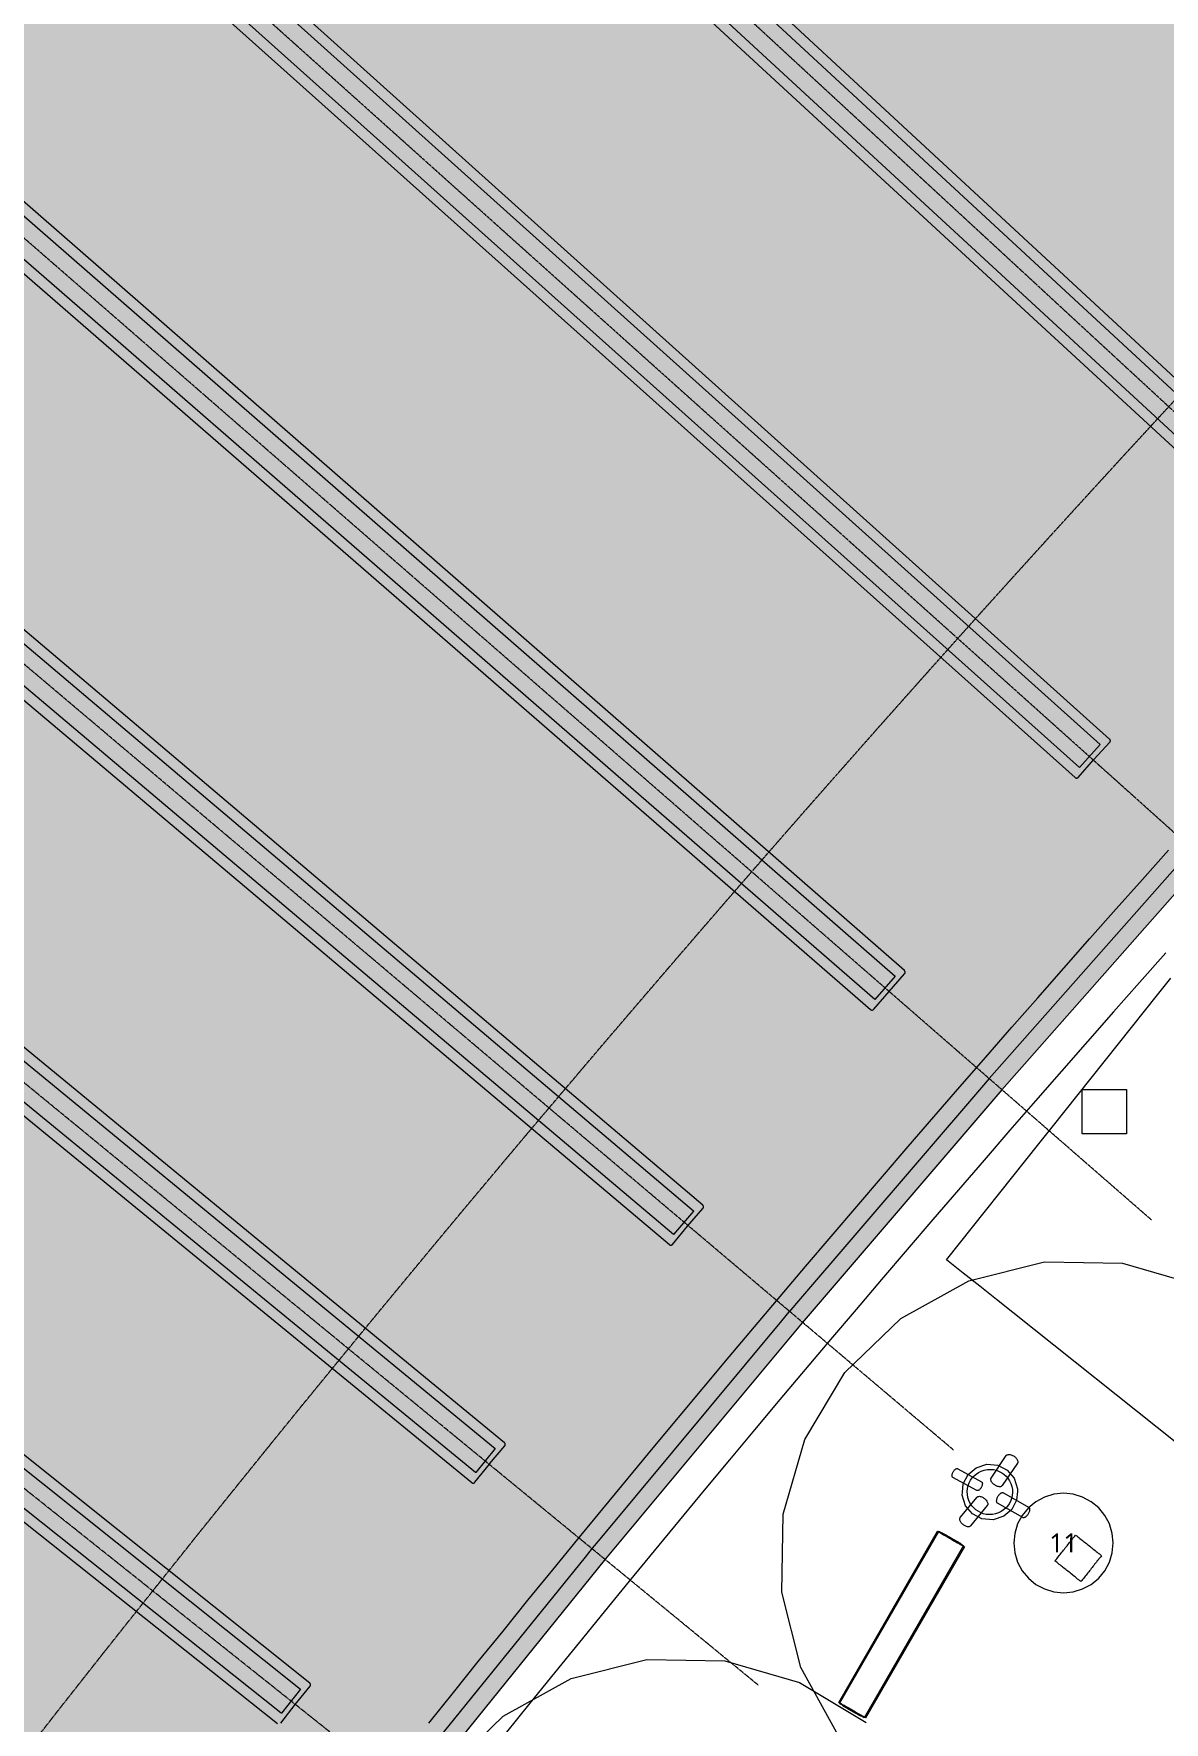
# Model space of a CAD drawing. Header units: millimetres. Extents: x -31757 to 121236, y -27283 to 59400.
# Drawn here: x 50782 to 61016, y 22419 to 37704 of the extents above; entities that cross this region are included whole.
import ezdxf

# ---------------------------------------------------------------- set-up
doc = ezdxf.new("R2010")
doc.units = ezdxf.units.MM
doc.linetypes.add('DASHDOT', pattern=[3.556, 2.54, -0.508, 0, -0.508])
for name, color, linetype, lineweight in [('10_見えがかり', 7, 'Continuous', 13), ('40_通り芯', 1, 'DASHDOT', 9), ('41_通り芯の符号', 1, 'Continuous', 13)]:
    doc.layers.add(name, color=color, linetype=linetype, lineweight=lineweight)
doc.styles.add('JP', font='NotoSansCJKjp-Regular.otf')

msp = doc.modelspace()

# ---------------------------------------------------------------- hatches: boundary and pattern name
at = {"layer": '10_見えがかり'}
msp.add_hatch(color=8, dxfattribs=at).paths.add_polyline_path([(40066, 29151), (40066, 29151), (40327, 28949), (40329, 28948), (40330, 28947), (40332, 28946), (40334, 28946), (40336, 28945), (40338, 28945), (40340, 28945), (40342, 28945), (40344, 28945), (40346, 28946), (40347, 28947), (40349, 28948), (40351, 28949), (40352, 28950), (40354, 28951), (40355, 28953), (40883, 29633), (41480, 30395), (42081, 31154), (42685, 31911), (43293, 32664), (43904, 33415), (44519, 34163), (45137, 34908), (45759, 35650), (46384, 36389), (47013, 37125), (47646, 37858), (48281, 38588), (48921, 39316), (49563, 40040), (50209, 40761), (50859, 41479), (51511, 42194), (52168, 42906), (52827, 43614), (53490, 44320), (54156, 45023), (54826, 45722), (55498, 46418), (56174, 47111), (56854, 47801), (57536, 48488), (58222, 49171), (58911, 49851), (59603, 50528), (60299, 51202), (60375, 51275), (60376, 51276), (60377, 51278), (60378, 51279), (60379, 51281), (60380, 51283), (60381, 51285), (60381, 51287), (60381, 51289), (60381, 51291), (60381, 51293), (60380, 51295), (60380, 51297), (60379, 51298), (60378, 51300), (60377, 51302), (60375, 51303), (60147, 51541), (60146, 51541), (60147, 51541), (60833, 52200), (61524, 52855), (62217, 53507), (62913, 54156), (63612, 54802), (64314, 55445), (65019, 56084), (65020, 56084), (65020, 56084), (65254, 55824), (66795, 54117), (66795, 54117), (75538, 44429), (75538, 44429), (75538, 44428), (75105, 44024), (75105, 44024), (73057, 42143), (73057, 42142), (71041, 40229), (71040, 40228), (69052, 38285), (69052, 38285), (67092, 36313), (67092, 36313), (65161, 34313), (65161, 34312), (63260, 32284), (63260, 32284), (61388, 30228), (61388, 30228), (59547, 28144), (59547, 28144), (57737, 26034), (57737, 26034), (55957, 23898), (55957, 23898), (54209, 21736), (54209, 21735), (52493, 19548), (52493, 19548), (50809, 17336), (50809, 17335), (49158, 15099), (49158, 15099), (47539, 12838), (47539, 12838), (45954, 10554), (45954, 10554), (44402, 8247), (44402, 8246), (42885, 5917), (42885, 5917), (41401, 3566), (41401, 3565), (40434, 2048), (40433, 2047), (40433, 2048), (34030, 4749), (34030, 4749), (26700, 7844), (26699, 7844), (26031, 8157), (26030, 8157), (26026, 8159), (26026, 8160), (26026, 8160), (26672, 9168), (26673, 9169), (28072, 11401), (28073, 11403), (28074, 11405), (28074, 11407), (28075, 11409), (28075, 11411), (28075, 11413), (28075, 11415), (28075, 11417), (28074, 11418), (28073, 11420), (28072, 11422), (28071, 11424), (28070, 11425), (28069, 11427), (28067, 11428), (28066, 11429), (27873, 11548), (27872, 11549), (27872, 11549), (28386, 12376), (28904, 13200), (29426, 14022), (29952, 14842), (30481, 15659), (31015, 16474), (31552, 17286), (32093, 18095), (32638, 18902), (33187, 19707), (33740, 20509), (34296, 21308), (34856, 22104), (35420, 22898), (35988, 23689), (36559, 24478), (37134, 25264), (37713, 26047), (38296, 26827), (38882, 27604), (39472, 28379), (40065, 29151)])

# ---------------------------------------------------------------- linework, layer by layer
for points in [[(62409, 33388), (53840, 41321), (53839, 41322), (53838, 41323), (53839, 41323), (55531, 43129), (55532, 43129), (55532, 43129), (55533, 43128), (64005, 35090)], [(53355, 41229), (53355, 41230), (53557, 41448), (53557, 41448), (53557, 41448), (62322, 33340), (62323, 33340), (62323, 33340), (62323, 33339), (62133, 33134), (62133, 33134), (62133, 33134), (53356, 41229), (53355, 41229), (53355, 41229)], [(53504, 40958), (62092, 33045)], [(51354, 39027), (51354, 39028), (51552, 39248), (51552, 39249), (51553, 39249), (51553, 39248), (60436, 31270), (60436, 31270), (60436, 31269), (60249, 31062), (60249, 31061), (60249, 31062), (51354, 39027), (51354, 39027), (51354, 39027)], [(51506, 38758), (60210, 30971), (60211, 30970), (60213, 30969), (60215, 30968), (60216, 30967), (60218, 30967), (60220, 30966), (60222, 30966), (60224, 30966), (60226, 30966), (60228, 30967), (60230, 30967), (60232, 30968), (60233, 30969), (60235, 30970), (60237, 30972), (60238, 30973), (60379, 31133), (60379, 31133), (60523, 31290), (60524, 31292), (60525, 31294), (60526, 31295), (60527, 31297), (60527, 31299), (60528, 31301), (60528, 31303), (60528, 31305), (60528, 31307), (60527, 31309), (60527, 31311), (60526, 31312), (60525, 31314), (60524, 31316), (60523, 31317), (60521, 31319), (51837, 39126)], [(49385, 36796), (49385, 36797), (49580, 37020), (49580, 37021), (49581, 37020), (49581, 37020), (58579, 29173), (58579, 29173), (58580, 29172), (58580, 29172), (58396, 28961), (58396, 28961), (58396, 28961), (58395, 28962), (56211, 30861), (49386, 36795), (49385, 36796), (49385, 36796)], [(49541, 36529), (58358, 28871), (58359, 28869), (58361, 28868), (58363, 28867), (58364, 28867), (58366, 28866), (58368, 28866), (58370, 28866), (58372, 28866), (58374, 28866), (58376, 28866), (58378, 28867), (58380, 28868), (58382, 28869), (58383, 28870), (58385, 28871), (58386, 28873), (58525, 29034), (58525, 29034), (58666, 29194), (58667, 29196), (58668, 29197), (58669, 29199), (58670, 29201), (58670, 29203), (58671, 29205), (58671, 29207), (58671, 29209), (58671, 29211), (58670, 29213), (58670, 29215), (58669, 29216), (58668, 29218), (58667, 29220), (58666, 29221), (58664, 29223), (49867, 36902)], [(47449, 34536), (47449, 34537), (47641, 34763), (47641, 34764), (47641, 34763), (56754, 27049), (56754, 27048), (56754, 27048), (56754, 27047), (56574, 26834), (56574, 26834), (56573, 26834), (56573, 26835), (52909, 29928), (47450, 34536), (47449, 34536), (47449, 34536)], [(47609, 34271), (56537, 26743), (56538, 26742), (56540, 26741), (56542, 26740), (56544, 26739), (56545, 26739), (56547, 26738), (56549, 26738), (56551, 26738), (56553, 26739), (56555, 26739), (56557, 26740), (56559, 26741), (56561, 26742), (56562, 26743), (56564, 26744), (56565, 26745), (56701, 26909), (56701, 26909), (56840, 27071), (56841, 27073), (56842, 27074), (56843, 27076), (56844, 27078), (56845, 27080), (56845, 27082), (56845, 27084), (56845, 27086), (56845, 27088), (56844, 27090), (56844, 27091), (56843, 27093), (56842, 27095), (56841, 27097), (56839, 27098), (56838, 27099), (47929, 34650)], [(45546, 32249), (45546, 32249), (45735, 32478), (45735, 32479), (45735, 32478), (45736, 32478), (54960, 24897), (54960, 24897), (54960, 24897), (54783, 24681), (54783, 24680), (54782, 24681), (45547, 32248), (45546, 32248), (45546, 32249)], [(45710, 31986), (54747, 24589), (54749, 24588), (54750, 24587), (54752, 24586), (54754, 24585), (54756, 24585), (54758, 24584), (54760, 24584), (54762, 24584), (54764, 24585), (54766, 24585), (54767, 24586), (54769, 24587), (54771, 24588), (54772, 24589), (54774, 24590), (54775, 24592), (54909, 24757), (54909, 24758), (55046, 24921), (55047, 24923), (55048, 24925), (55049, 24926), (55049, 24928), (55050, 24930), (55050, 24932), (55050, 24934), (55050, 24936), (55050, 24938), (55050, 24940), (55049, 24942), (55048, 24944), (55047, 24945), (55046, 24947), (55045, 24948), (55043, 24950), (46024, 32369)], [(54358, 22411), (54582, 22690), (54806, 22968), (55031, 23245), (55256, 23523), (55482, 23800), (55708, 24076), (55935, 24352), (56163, 24628), (56390, 24903), (56619, 25178), (56848, 25452), (57077, 25726), (57307, 25999), (57538, 26272), (57769, 26545), (58000, 26817), (58232, 27089), (58465, 27360), (58698, 27631), (58931, 27901), (59165, 28171), (59400, 28441), (59635, 28710), (59871, 28978), (60107, 29246), (60343, 29514), (60580, 29782), (60818, 30048), (61056, 30315)], [(43677, 29933), (43677, 29933), (43862, 30165), (43862, 30166), (43863, 30166), (43863, 30165), (53197, 22720), (53198, 22720), (53197, 22720), (53024, 22501), (53023, 22501), (53023, 22501), (43678, 29932), (43677, 29933), (43677, 29933)], [(61205, 30252), (59501, 28325), (59431, 28246), (59430, 28246), (59363, 28166), (57688, 26214), (57619, 26134), (57618, 26134), (57552, 26053), (55906, 24076), (55838, 23996), (55837, 23996), (55773, 23914), (54154, 21912)], [(61388, 30228), (59547, 28144), (59547, 28144), (57737, 26034), (57737, 26034), (55957, 23898), (55957, 23898), (54209, 21736)], [(53017, 22412), (53149, 22580), (53149, 22580), (53283, 22746), (53284, 22747), (53285, 22749), (53286, 22751), (53286, 22753), (53287, 22755), (53287, 22757), (53287, 22759), (53287, 22761), (53287, 22762), (53286, 22764), (53286, 22766), (53285, 22768), (53284, 22770), (53283, 22771), (53281, 22773), (53280, 22774), (44154, 30060)], [(51549, 20573), (42317, 27725), (42316, 27725), (42315, 27726), (42316, 27726), (43843, 29674), (43844, 29674), (43844, 29674), (43845, 29673), (52989, 22409)], [(61029, 29383), (60793, 29117), (60557, 28850), (60321, 28582), (60087, 28314), (59852, 28046), (59618, 27778), (59385, 27508), (59152, 27239), (58920, 26969), (58688, 26699), (58457, 26428), (58226, 26156), (57996, 25885), (57766, 25613), (57537, 25340), (57308, 25067), (57080, 24794), (56852, 24520), (56625, 24245), (56398, 23971), (56172, 23696), (55946, 23420), (55721, 23144), (55497, 22868), (55273, 22591), (55049, 22313)], [(59881, 27655), (60001, 27805), (60120, 27955), (60836, 28855), (60955, 29005), (61075, 29155)], [(60441, 28147), (60474, 28147), (60507, 28147), (60541, 28147), (60574, 28147), (60607, 28147), (60641, 28147), (60674, 28147), (60674, 28114), (60674, 28080), (60674, 28047), (60674, 28014), (60674, 27980), (60674, 27947), (60674, 27914), (60674, 27880), (60674, 27847), (60674, 27814), (60674, 27780), (60674, 27747), (60641, 27747), (60607, 27747), (60574, 27747), (60541, 27747), (60474, 27747), (60407, 27747), (60374, 27747), (60341, 27747), (60307, 27747), (60274, 27747), (60274, 27780), (60274, 27814), (60274, 27880), (60274, 27914), (60274, 27947), (60274, 27980), (60274, 28014), (60274, 28080), (60274, 28114), (60274, 28147), (60307, 28147), (60341, 28147), (60374, 28147), (60407, 28147), (60441, 28147)], [(61146, 24935), (59646, 26128), (59496, 26247), (59346, 26367), (59196, 26486), (59046, 26605), (59881, 27655)], [(58632, 26074), (59248, 26416), (59932, 26586), (60637, 26574), (61314, 26380)], [(61227, 21391), (60543, 21221), (59839, 21233), (59161, 21427), (58557, 21790), (58067, 22297), (57726, 22914), (57555, 23598), (57567, 24303), (57762, 24980), (58125, 25584), (58632, 26074)], [(59447, 24625), (59449, 24629), (59586, 24833), (59589, 24836), (59592, 24839), (59597, 24841), (59602, 24842), (59608, 24843), (59614, 24843), (59621, 24842), (59629, 24840), (59636, 24837), (59643, 24834), (59650, 24831), (59656, 24827), (59662, 24823), (59668, 24818), (59673, 24812), (59678, 24807), (59683, 24801), (59686, 24795), (59689, 24789), (59690, 24783), (59691, 24778), (59691, 24773), (59690, 24769), (59688, 24765), (59550, 24561), (59547, 24557), (59544, 24555), (59539, 24553), (59534, 24551), (59528, 24551), (59522, 24551), (59515, 24552), (59508, 24554), (59501, 24556), (59493, 24559), (59487, 24563), (59481, 24567), (59475, 24571), (59469, 24576), (59463, 24581), (59458, 24587), (59454, 24593), (59450, 24599), (59448, 24605), (59446, 24611), (59445, 24616), (59446, 24621), (59447, 24625)], [(59095, 24650), (59095, 24655), (59096, 24660), (59097, 24665), (59098, 24670), (59100, 24675), (59103, 24681), (59105, 24685), (59108, 24690), (59111, 24695), (59114, 24699), (59118, 24703), (59122, 24707), (59126, 24710), (59130, 24713), (59133, 24714), (59137, 24715), (59140, 24716), (59143, 24715), (59146, 24714), (59363, 24596), (59365, 24594), (59367, 24592), (59368, 24589), (59369, 24585), (59370, 24581), (59370, 24577), (59369, 24572), (59368, 24566), (59367, 24561), (59365, 24556), (59363, 24551), (59360, 24546), (59358, 24541), (59355, 24537), (59351, 24532), (59347, 24528), (59344, 24524), (59340, 24521), (59336, 24519), (59332, 24517), (59328, 24516), (59325, 24516), (59322, 24516), (59320, 24517), (59103, 24636), (59100, 24637), (59099, 24639), (59097, 24642), (59096, 24646), (59095, 24650)], [(59240, 24661), (59312, 24723), (59409, 24755), (59511, 24746), (59595, 24702), (59657, 24630), (59689, 24532), (59687, 24508), (59680, 24430), (59636, 24346), (59564, 24284), (59466, 24252), (59364, 24261), (59280, 24306), (59218, 24377), (59186, 24475), (59189, 24499), (59196, 24577), (59240, 24661)], [(59263, 24611), (59277, 24631), (59294, 24650), (59313, 24666), (59336, 24681), (59360, 24693), (59387, 24702), (59415, 24707), (59443, 24708), (59471, 24706), (59497, 24700), (59522, 24690), (59545, 24678), (59565, 24664), (59584, 24647), (59601, 24628), (59616, 24606), (59628, 24581), (59636, 24554), (59641, 24527), (59643, 24499), (59640, 24471), (59634, 24444), (59625, 24419), (59612, 24396), (59598, 24376), (59582, 24358), (59562, 24341), (59540, 24326), (59515, 24314), (59489, 24305), (59461, 24300), (59433, 24299), (59405, 24301), (59378, 24307), (59353, 24317), (59330, 24329), (59310, 24343), (59292, 24360), (59275, 24379), (59260, 24401), (59248, 24426), (59239, 24453), (59234, 24480), (59233, 24509), (59235, 24536), (59242, 24563), (59251, 24588), (59263, 24611)], [(59165, 24260), (59166, 24265), (59168, 24269), (59170, 24272), (59322, 24457), (59324, 24460), (59328, 24462), (59333, 24464), (59338, 24464), (59344, 24465), (59350, 24464), (59357, 24462), (59364, 24460), (59371, 24457), (59377, 24453), (59383, 24449), (59389, 24444), (59395, 24440), (59400, 24434), (59405, 24429), (59409, 24422), (59413, 24416), (59416, 24410), (59418, 24404), (59419, 24398), (59419, 24393), (59418, 24388), (59417, 24384), (59414, 24380), (59263, 24196), (59260, 24193), (59256, 24191), (59251, 24189), (59246, 24188), (59240, 24188), (59234, 24189), (59227, 24190), (59220, 24193), (59213, 24196), (59207, 24200), (59201, 24204), (59195, 24208), (59189, 24213), (59184, 24218), (59179, 24224), (59175, 24230), (59171, 24236), (59168, 24243), (59166, 24249), (59165, 24255), (59165, 24260)], [(59498, 24425), (59499, 24431), (59500, 24438), (59502, 24444), (59504, 24451), (59507, 24457), (59510, 24462), (59513, 24468), (59517, 24473), (59521, 24479), (59526, 24484), (59531, 24488), (59536, 24492), (59541, 24495), (59545, 24496), (59550, 24498), (59554, 24498), (59557, 24497), (59560, 24496), (59788, 24366), (59790, 24364), (59793, 24362), (59795, 24358), (59796, 24354), (59797, 24349), (59797, 24343), (59796, 24337), (59795, 24331), (59793, 24324), (59790, 24318), (59788, 24312), (59785, 24306), (59781, 24301), (59777, 24295), (59773, 24290), (59769, 24285), (59764, 24281), (59759, 24277), (59754, 24274), (59749, 24272), (59745, 24271), (59741, 24271), (59738, 24271), (59735, 24273), (59507, 24402), (59504, 24404), (59502, 24407), (59500, 24410), (59499, 24415), (59498, 24420), (59498, 24425)], [(58974, 24143), (58975, 24143), (58977, 24141), (58981, 24139), (58989, 24134), (58991, 24133), (59000, 24128), (59004, 24125), (59006, 24124), (59006, 24124), (59018, 24117), (59031, 24110), (59041, 24104), (59041, 24104), (59044, 24103), (59044, 24102), (59056, 24096), (59062, 24092), (59072, 24086), (59085, 24079), (59099, 24071), (59112, 24063), (59118, 24060), (59129, 24053), (59130, 24053), (59130, 24053), (59145, 24044), (59152, 24040), (59158, 24036), (59171, 24029), (59179, 24025), (59182, 24023), (59183, 24022), (59183, 24022), (59184, 24021), (59189, 24019), (59193, 24016), (59194, 24016), (59196, 24015), (59198, 24014), (59198, 24014), (59203, 24011), (59206, 24009), (59207, 24009), (58311, 22458), (58311, 22459), (58308, 22461), (58303, 22463), (58303, 22463), (58302, 22464), (58301, 22464), (58301, 22464), (58296, 22467), (58294, 22469), (58292, 22470), (58287, 22472), (58279, 22477), (58269, 22483), (58257, 22490), (58256, 22491), (58252, 22493), (58249, 22494), (58243, 22498), (58231, 22505), (58222, 22510), (58220, 22511), (58205, 22520), (58190, 22528), (58176, 22537), (58166, 22543), (58163, 22544), (58149, 22552), (58146, 22554), (58136, 22560), (58131, 22563), (58117, 22571), (58112, 22574), (58111, 22574), (58111, 22574), (58104, 22578), (58097, 22582), (58093, 22585), (58086, 22588), (58084, 22590), (58077, 22594), (58073, 22596), (58070, 22598), (58069, 22598), (58964, 24149), (58965, 24148), (58968, 24147), (58973, 24144), (58974, 24143), (58974, 24143)], [(58990, 24139), (58999, 24134), (59009, 24128), (59020, 24122), (59033, 24114), (59040, 24111), (59047, 24107), (59060, 24099), (59061, 24099), (59074, 24091), (59088, 24083), (59101, 24075), (59115, 24067), (59128, 24059), (59142, 24051), (59155, 24044), (59167, 24037), (59177, 24032), (59185, 24027), (59187, 24026), (59191, 24023), (59196, 24020), (59199, 24019), (59199, 24019), (58299, 22460), (58298, 22460), (58296, 22462), (58291, 22464), (58285, 22468), (58277, 22473), (58267, 22479), (58255, 22485), (58242, 22493), (58229, 22500), (58215, 22508), (58201, 22516), (58188, 22524), (58175, 22532), (58160, 22540), (58160, 22540), (58147, 22548), (58140, 22552), (58133, 22556), (58120, 22563), (58109, 22570), (58099, 22576), (58090, 22580), (58084, 22584), (58080, 22587), (58077, 22588), (58076, 22589), (58976, 24147), (58977, 24147), (58980, 24145), (58984, 24143), (58990, 24139)], [(59008, 24132), (59008, 24132), (59012, 24130), (59013, 24129), (59014, 24129), (59014, 24129), (59020, 24126), (59028, 24121), (59034, 24117), (59039, 24115), (59047, 24110), (59057, 24104), (59063, 24101), (59065, 24099), (59069, 24097), (59079, 24091), (59089, 24086), (59100, 24079), (59105, 24077), (59105, 24076), (59105, 24076), (59111, 24073), (59120, 24068), (59121, 24067), (59127, 24064), (59130, 24062), (59138, 24058), (59141, 24056), (59143, 24055), (59151, 24050), (59151, 24050), (59152, 24049), (59156, 24047), (59162, 24043), (59163, 24043), (59165, 24042), (59169, 24039), (59170, 24039), (59172, 24038), (59173, 24037), (59174, 24037), (59176, 24036), (59176, 24035), (59175, 24033), (59174, 24033), (59172, 24034), (59169, 24036), (59168, 24037), (59165, 24038), (59161, 24041), (59157, 24043), (59152, 24046), (59147, 24049), (59141, 24052), (59140, 24053), (59140, 24053), (59138, 24054), (59130, 24058), (59130, 24059), (59129, 24059), (59126, 24061), (59119, 24065), (59108, 24071), (59098, 24077), (59088, 24083), (59077, 24089), (59067, 24095), (59057, 24101), (59047, 24107), (59047, 24107), (59037, 24112), (59035, 24113), (59029, 24117), (59021, 24121), (59021, 24121), (59015, 24125), (59010, 24128), (59007, 24130), (59005, 24131), (59004, 24131), (59003, 24132), (59001, 24133), (59001, 24133), (59002, 24136), (59003, 24135), (59005, 24134), (59008, 24132)], [(59027, 24122), (59028, 24121), (59029, 24121), (59029, 24120), (59033, 24118), (59033, 24118), (59033, 24118), (59038, 24115), (59044, 24112), (59049, 24109), (59052, 24107), (59053, 24107), (59058, 24104), (59058, 24104), (59066, 24099), (59067, 24099), (59073, 24095), (59074, 24095), (59080, 24091), (59082, 24090), (59089, 24086), (59097, 24081), (59104, 24077), (59105, 24076), (59113, 24072), (59117, 24070), (59119, 24068), (59126, 24064), (59132, 24061), (59135, 24059), (59135, 24059), (59139, 24057), (59142, 24055), (59144, 24054), (59145, 24053), (59148, 24051), (59150, 24051), (59152, 24049), (59153, 24049), (59152, 24046), (59150, 24047), (59148, 24048), (59145, 24050), (59144, 24050), (59143, 24051), (59142, 24052), (59139, 24053), (59136, 24055), (59131, 24058), (59131, 24058), (59127, 24060), (59119, 24065), (59116, 24067), (59112, 24069), (59110, 24070), (59104, 24074), (59096, 24078), (59088, 24083), (59080, 24087), (59073, 24092), (59065, 24096), (59064, 24097), (59058, 24100), (59054, 24102), (59052, 24103), (59045, 24108), (59039, 24111), (59036, 24113), (59035, 24114), (59034, 24114), (59031, 24116), (59031, 24116), (59030, 24116), (59028, 24118), (59027, 24118), (59025, 24119), (59024, 24120), (59025, 24122), (59027, 24122)], [(59060, 24102), (59061, 24102), (59062, 24101), (59064, 24100), (59065, 24100), (59068, 24098), (59071, 24096), (59074, 24094), (59076, 24093), (59077, 24093), (59078, 24092), (59081, 24090), (59082, 24090), (59084, 24089), (59085, 24088), (59089, 24086), (59093, 24083), (59096, 24082), (59098, 24081), (59102, 24078), (59103, 24077), (59104, 24077), (59106, 24076), (59108, 24075), (59111, 24073), (59112, 24073), (59114, 24071), (59116, 24070), (59118, 24069), (59119, 24068), (59119, 24068), (59120, 24068), (59121, 24067), (59123, 24066), (59124, 24066), (59122, 24063), (59121, 24064), (59120, 24064), (59118, 24066), (59118, 24066), (59118, 24066), (59115, 24067), (59115, 24067), (59115, 24067), (59113, 24069), (59110, 24070), (59109, 24071), (59105, 24073), (59103, 24074), (59102, 24075), (59100, 24076), (59099, 24076), (59096, 24078), (59095, 24079), (59094, 24079), (59093, 24080), (59092, 24081), (59088, 24083), (59084, 24085), (59084, 24085), (59083, 24086), (59082, 24086), (59079, 24088), (59078, 24089), (59076, 24090), (59073, 24092), (59071, 24093), (59068, 24095), (59066, 24096), (59063, 24097), (59061, 24099), (59060, 24099), (59060, 24099), (59060, 24099), (59059, 24099), (59059, 24100), (59058, 24100), (59057, 24101), (59057, 24101), (59056, 24101), (59056, 24101), (59054, 24102), (59054, 24103), (59055, 24105), (59056, 24105), (59057, 24104), (59057, 24104), (59059, 24103), (59060, 24102)], [(60081, 23948), (60089, 23958), (60097, 23967), (60105, 23977), (60113, 23987), (60120, 23997), (60128, 24007), (60136, 24016), (60144, 24026), (60152, 24036), (60159, 24046), (60167, 24056), (60175, 24065), (60183, 24075), (60190, 24085), (60198, 24095), (60206, 24104), (60214, 24114), (60224, 24106), (60233, 24099), (60243, 24091), (60253, 24083), (60263, 24075), (60272, 24068), (60282, 24060), (60292, 24052), (60302, 24044), (60312, 24036), (60321, 24029), (60331, 24021), (60341, 24013), (60351, 24005), (60360, 23998), (60370, 23990), (60380, 23982), (60390, 23974), (60400, 23966), (60409, 23959), (60419, 23951), (60429, 23943), (60439, 23935), (60449, 23927), (60441, 23918), (60433, 23908), (60425, 23898), (60417, 23888), (60410, 23879), (60402, 23869), (60394, 23859), (60386, 23849), (60379, 23839), (60371, 23830), (60363, 23820), (60355, 23810), (60347, 23800), (60340, 23791), (60332, 23781), (60324, 23771), (60316, 23761), (60308, 23751), (60301, 23742), (60293, 23732), (60285, 23722), (60277, 23712), (60270, 23702), (60262, 23693), (60252, 23700), (60242, 23708), (60232, 23716), (60223, 23724), (60213, 23732), (60203, 23739), (60193, 23747), (60184, 23755), (60174, 23763), (60164, 23771), (60154, 23778), (60144, 23786), (60135, 23794), (60125, 23802), (60115, 23809), (60105, 23817), (60095, 23825), (60086, 23833), (60076, 23841), (60066, 23848), (60056, 23856), (60047, 23864), (60037, 23872), (60027, 23879), (60035, 23889), (60043, 23899), (60050, 23909), (60058, 23919), (60066, 23928), (60074, 23938), (60081, 23948)], [(54525, 21984), (55032, 22474), (55648, 22816), (56332, 22986), (57037, 22974), (57714, 22780), (58318, 22417)], [(58109, 22569), (58109, 22569), (58114, 22567), (58117, 22565), (58121, 22562), (58128, 22559), (58137, 22553), (58147, 22548), (58148, 22547), (58148, 22547), (58153, 22544), (58157, 22542), (58165, 22537), (58168, 22536), (58178, 22530), (58188, 22524), (58198, 22518), (58201, 22517), (58207, 22513), (58209, 22512), (58219, 22506), (58226, 22502), (58227, 22501), (58230, 22500), (58236, 22496), (58245, 22491), (58252, 22487), (58255, 22485), (58258, 22483), (58260, 22482), (58263, 22481), (58266, 22479), (58268, 22478), (58268, 22478), (58269, 22477), (58270, 22477), (58271, 22476), (58272, 22476), (58270, 22473), (58270, 22473), (58268, 22474), (58268, 22474), (58268, 22474), (58267, 22475), (58266, 22475), (58266, 22476), (58264, 22476), (58261, 22478), (58260, 22479), (58259, 22480), (58258, 22480), (58257, 22481), (58253, 22483), (58251, 22484), (58246, 22487), (58237, 22492), (58237, 22492), (58237, 22492), (58235, 22493), (58227, 22498), (58227, 22498), (58217, 22504), (58207, 22510), (58202, 22513), (58196, 22516), (58196, 22516), (58186, 22522), (58176, 22527), (58173, 22529), (58166, 22533), (58156, 22539), (58150, 22543), (58145, 22545), (58142, 22547), (58137, 22550), (58132, 22553), (58127, 22556), (58122, 22559), (58119, 22560), (58114, 22563), (58111, 22565), (58108, 22567), (58108, 22567), (58105, 22569), (58103, 22570), (58102, 22570), (58104, 22573), (58104, 22572), (58106, 22571), (58107, 22571), (58108, 22570), (58109, 22569)], [(58135, 22554), (58137, 22554), (58141, 22551), (58144, 22549), (58150, 22546), (58157, 22542), (58165, 22537), (58166, 22537), (58173, 22533), (58180, 22528), (58188, 22524), (58195, 22520), (58202, 22516), (58203, 22515), (58211, 22511), (58214, 22509), (58218, 22507), (58221, 22505), (58223, 22504), (58223, 22504), (58225, 22503), (58232, 22499), (58232, 22498), (58234, 22497), (58239, 22495), (58239, 22494), (58242, 22493), (58242, 22493), (58244, 22492), (58244, 22491), (58245, 22491), (58246, 22491), (58248, 22490), (58248, 22489), (58249, 22489), (58248, 22486), (58246, 22487), (58244, 22488), (58241, 22490), (58238, 22492), (58238, 22492), (58236, 22493), (58233, 22495), (58228, 22498), (58224, 22500), (58222, 22501), (58217, 22504), (58214, 22506), (58208, 22509), (58201, 22513), (58199, 22514), (58193, 22517), (58186, 22522), (58179, 22526), (58172, 22530), (58165, 22534), (58163, 22535), (58158, 22538), (58151, 22542), (58145, 22545), (58142, 22547), (58142, 22547), (58137, 22550), (58134, 22552), (58132, 22553), (58129, 22554), (58128, 22555), (58126, 22556), (58125, 22557), (58126, 22560), (58128, 22559), (58130, 22557), (58134, 22555), (58135, 22554)], [(58163, 22538), (58166, 22537), (58167, 22536), (58167, 22536), (58168, 22535), (58169, 22535), (58171, 22534), (58171, 22534), (58172, 22533), (58173, 22533), (58174, 22532), (58175, 22531), (58176, 22531), (58180, 22529), (58183, 22527), (58184, 22526), (58188, 22524), (58191, 22522), (58195, 22520), (58199, 22518), (58202, 22516), (58204, 22515), (58205, 22514), (58206, 22513), (58207, 22513), (58210, 22511), (58210, 22511), (58212, 22510), (58213, 22509), (58213, 22509), (58214, 22509), (58214, 22509), (58215, 22509), (58217, 22507), (58218, 22507), (58218, 22506), (58217, 22504), (58216, 22504), (58215, 22505), (58215, 22505), (58214, 22506), (58213, 22506), (58212, 22506), (58211, 22507), (58210, 22508), (58208, 22509), (58208, 22509), (58206, 22510), (58205, 22511), (58204, 22512), (58203, 22512), (58202, 22512), (58201, 22513), (58201, 22513), (58201, 22513), (58200, 22514), (58196, 22516), (58194, 22517), (58193, 22518), (58190, 22520), (58183, 22523), (58179, 22525), (58176, 22527), (58175, 22528), (58172, 22530), (58172, 22530), (58171, 22530), (58170, 22531), (58167, 22532), (58167, 22533), (58165, 22534), (58164, 22534), (58162, 22535), (58162, 22535), (58161, 22536), (58159, 22537), (58159, 22537), (58157, 22538), (58156, 22539), (58155, 22539), (58157, 22542), (58158, 22542), (58159, 22541), (58161, 22540), (58163, 22538)]]:
    msp.add_lwpolyline(points, dxfattribs=at)
at = {"layer": '40_通り芯'}
for points in [[(64583, 31071), (50332, 44234)], [(62720, 29025), (48278, 41977)], [(60901, 26966), (46271, 39706)], [(59112, 24881), (44297, 37406)], [(57341, 22755), (42344, 35061)], [(50804, 22272), (51097, 22646), (51391, 23019), (51686, 23391), (51982, 23762), (52278, 24133), (52576, 24503), (52874, 24872), (53173, 25241), (53473, 25608), (53774, 25975), (54076, 26341), (54379, 26707), (54683, 27072), (54988, 27436), (55293, 27799), (55600, 28161), (55907, 28523), (56216, 28884), (56525, 29244), (56835, 29604), (57146, 29963), (57457, 30320), (57770, 30678), (58084, 31034), (58398, 31390), (58713, 31744), (59029, 32099), (59346, 32452), (59664, 32804), (59983, 33156), (60303, 33507), (60623, 33857), (60945, 34207), (61267, 34555)], [(55614, 20618), (40438, 32704)]]:
    msp.add_lwpolyline(points, dxfattribs=at)
at = {"layer": '41_通り芯の符号'}
msp.add_lwpolyline([(60554, 24042), (60546, 24129), (60520, 24214), (60479, 24292), (60423, 24360), (60354, 24416), (60277, 24457), (60192, 24483), (60104, 24492), (60017, 24483), (59932, 24457), (59854, 24416), (59786, 24360), (59730, 24292), (59689, 24214), (59663, 24129), (59654, 24042), (59663, 23954), (59689, 23869), (59730, 23791), (59786, 23723), (59854, 23667), (59932, 23626), (60017, 23600), (60104, 23592), (60192, 23600), (60277, 23626), (60354, 23667), (60423, 23723), (60479, 23791), (60520, 23869), (60546, 23954), (60554, 24042)], dxfattribs=at)

# ---------------------------------------------------------------- texts
at = {"layer": '41_通り芯の符号', "insert": (60104, 24042), "char_height": 172, "attachment_point": 5, "style": 'JP'}
msp.add_mtext('11', dxfattribs=at)

doc.saveas('drawing.dxf')
